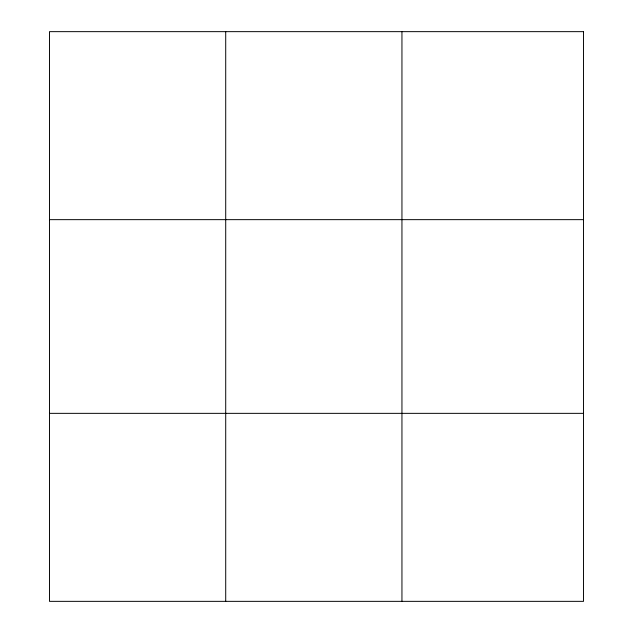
<?xml version="1.0" encoding="UTF-8"?>
<svg xmlns="http://www.w3.org/2000/svg" width="633" height="633" viewBox="0 0 633 633"><rect width="100%" height="100%" fill="white"/><g stroke="black" fill="none" stroke-linecap="round" stroke-linejoin="round"><path stroke-width="0.95" d="M225.712 31.65L225.712 601.35M49.477 219.651L583.523 219.651M49.477 413.349L583.523 413.349M401.947 31.65L401.947 601.35M583.523 31.65L583.523 601.35L49.477 601.35L49.477 31.65L583.523 31.65"/></g></svg>
